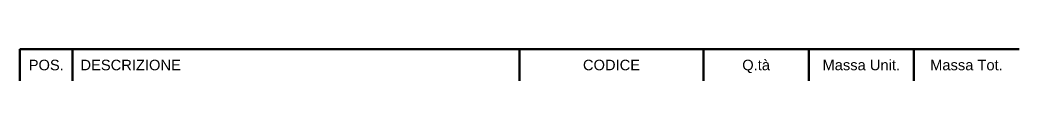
# Model space of a CAD drawing. Header units: millimetres. Extents: x 0 to 190, y 0 to 6.
import ezdxf
from ezdxf.enums import TextEntityAlignment as Align

# ---------------------------------------------------------------- set-up
doc = ezdxf.new("R2010")
doc.units = ezdxf.units.MM
doc.header["$LTSCALE"] = 0.1
doc.layers.add('CARTIGLIO', color=7, linetype='Continuous', lineweight=50)
doc.styles.get("Standard").update_dxf_attribs({"font": 'arial.ttf'})

msp = doc.modelspace()

# ---------------------------------------------------------------- linework, layer by layer
at = {"layer": 'CARTIGLIO'}
for p, q in [((0, 0), (0, 6)), ((0, 6), (190, 6)), ((10, 0), (10, 6)), ((95, 6), (95, 0)), ((130, 6), (130, 0)), ((150, 6), (150, 0)), ((170, 6), (170, 0))]:
    msp.add_line(p, q, dxfattribs=at)

# ---------------------------------------------------------------- texts
at = {"layer": 'CARTIGLIO', "color": 2, "flags": 8}
for tag, text, p in [('POS.', '1', (5, 3)), ('CODICE', 'P.000000.AA', (112.5, 3)), ('Q.tà', '2', (140, 3)), ('Massa Unit.', '10', (160, 3)), ('Massa Tot.', '20', (180, 3))]:
    msp.add_attdef(tag, text=text, height=2, dxfattribs=at).set_placement(p, align=Align.MIDDLE_CENTER)
msp.add_attdef('DESCRIZIONE', text='SUPPORTO', height=2, dxfattribs=at).set_placement((11.5, 3), align=Align.MIDDLE_LEFT)

doc.saveas('drawing.dxf')
